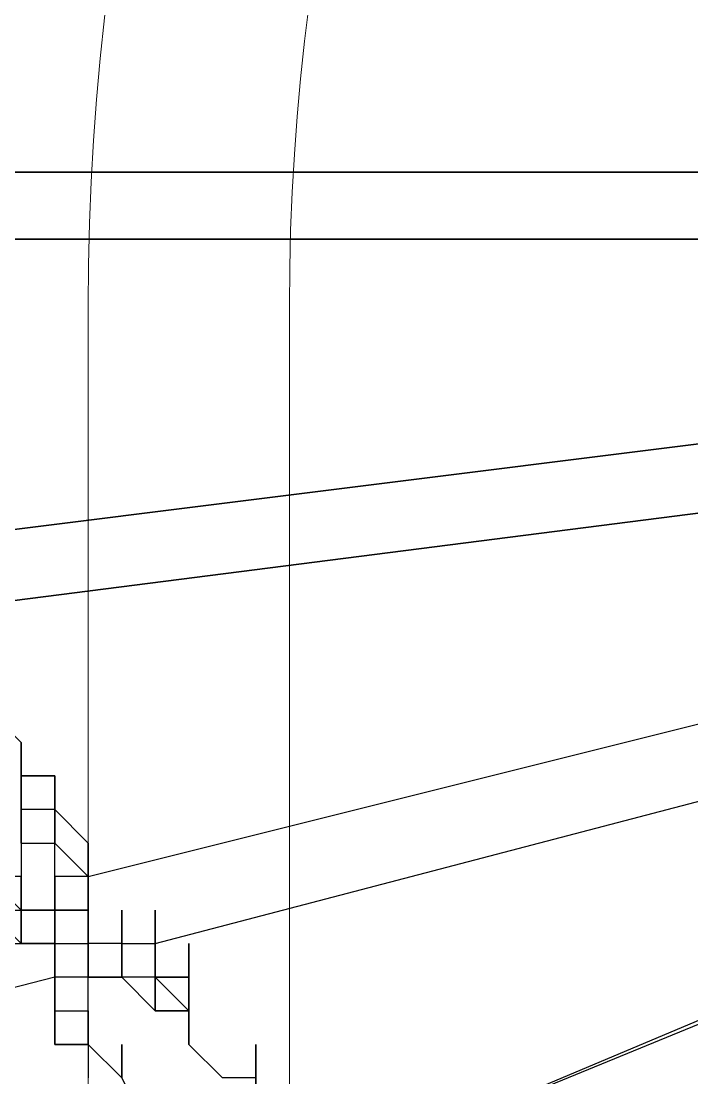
# Model space of a CAD drawing. Header units: inches. Extents: x 3324238 to 135265466, y -1036581 to 20094598.
# Drawn here: x 3353505.212 to 3353506.823, y -519256.345 to -519253.807 of the extents above; entities that cross this region are included whole.
import ezdxf

# ---------------------------------------------------------------- set-up
doc = ezdxf.new("R2010")
doc.units = ezdxf.units.IN
doc.header["$MEASUREMENT"] = 0
doc.layers.add('PDF_Geometry', color=7, linetype='Continuous')

msp = doc.modelspace()

# ---------------------------------------------------------------- linework, layer by layer
at = {"layer": 'PDF_Geometry', "color": 32, "lineweight": 13, "true_color": 0xdd6e00}
for points in [[(3353522.7765, -519332.0817), (3353522.7765, -519254.4915, 1.00015), (3353499.8943, -519254.4915)], [(3353517.2977, -519332.0817), (3353517.2977, -519254.4915, 1.002038), (3353505.3731, -519254.4915), (3353505.3731, -519332.0817)], [(3353516.8143, -519332.0817), (3353516.8143, -519254.4915, 1.000988), (3353505.8566, -519254.4915), (3353505.8566, -519332.0817)]]:
    msp.add_lwpolyline(points, format="xyb", dxfattribs=at)
at = {"layer": 'PDF_Geometry', "lineweight": 25}
for points in [[(3353504.8091, -519254.3303), (3353508.7571, -519254.3303), (3353508.8377, -519254.3303), (3353508.8377, -519254.2498), (3353508.8377, -519254.1692), (3353508.8377, -519254.0886), (3353508.8377, -519254.0081), (3353508.8377, -519254.0886), (3353508.8377, -519254.0081), (3353508.8377, -519253.9275), (3353508.8377, -519253.8469), (3353508.8377, -519253.7663), (3353508.8377, -519253.8469), (3353508.9183, -519253.8469), (3353508.9183, -519253.7663)], [(3353508.8377, -519254.4915), (3353508.8377, -519254.4109), (3353508.8377, -519254.3303), (3353508.8377, -519254.2498), (3353508.8377, -519254.3303), (3353508.8377, -519254.2498), (3353508.8377, -519254.1692), (3353504.8897, -519254.1692), (3353504.8091, -519254.1692), (3353504.7286, -519254.1692), (3353504.7286, -519254.0886), (3353504.8091, -519254.0081), (3353504.8897, -519253.9275), (3353504.8897, -519253.8469), (3353504.8897, -519253.9275), (3353504.8897, -519254.0081), (3353504.8897, -519253.9275), (3353504.8091, -519253.8469), (3353504.8091, -519253.9275), (3353504.8091, -519254.0081), (3353504.8091, -519253.9275), (3353504.8897, -519253.9275)], [(3353504.8897, -519254.1692), (3353508.8377, -519254.1692), (3353508.9183, -519254.1692)], [(3353508.8377, -519254.3303), (3353504.8091, -519254.3303)], [(3353508.8377, -519254.7332), (3353505.0509, -519255.2166)], [(3353505.0509, -519255.2166), (3353508.8377, -519254.7332)], [(3353505.2926, -519255.9418), (3353505.3731, -519255.9418), (3353505.3731, -519255.8612), (3353505.3731, -519255.9418), (3353505.3731, -519256.0223), (3353505.3731, -519255.9418), (3353505.3731, -519255.8612), (3353508.9183, -519254.9749)], [(3353505.776, -519256.2641), (3353505.776, -519256.3446), (3353505.776, -519256.4252), (3353505.776, -519256.3446), (3353505.776, -519256.4252), (3353505.8566, -519256.4252), (3353505.776, -519256.4252), (3353505.776, -519256.3446), (3353505.6954, -519256.3446), (3353505.6149, -519256.2641), (3353505.6149, -519256.1835), (3353505.5343, -519256.1029), (3353505.5343, -519256.0223), (3353508.9183, -519255.1361)], [(3353509.0794, -519255.2972), (3353505.9371, -519256.5863), (3353508.9989, -519255.2972)], [(3353505.3731, -519256.2641), (3353505.3731, -519256.1835), (3353505.3731, -519256.1029), (3353505.3731, -519256.0223), (3353505.3731, -519255.9418), (3353505.3731, -519255.8612), (3353505.2926, -519255.8612), (3353505.2926, -519255.7806), (3353505.3731, -519255.8612), (3353505.3731, -519255.7806), (3353505.2926, -519255.7001), (3353505.2926, -519255.6195), (3353505.2926, -519255.7001), (3353505.2926, -519255.6195), (3353505.2926, -519255.7001), (3353505.2926, -519255.6195), (3353505.2926, -519255.7001), (3353505.212, -519255.7001), (3353505.212, -519255.6195), (3353505.2926, -519255.6195), (3353505.212, -519255.6195), (3353505.212, -519255.7001), (3353505.212, -519255.6195), (3353505.212, -519255.5389), (3353505.212, -519255.6195), (3353505.212, -519255.5389), (3353505.212, -519255.6195), (3353505.212, -519255.5389), (3353505.1314, -519255.4583)], [(3353505.212, -519255.6195), (3353505.212, -519255.5389)], [(3353505.212, -519255.6195), (3353505.212, -519255.7001), (3353505.212, -519255.7806), (3353505.212, -519255.8612), (3353505.212, -519255.9418), (3353505.212, -519255.8612), (3353505.212, -519255.9418), (3353505.212, -519255.8612), (3353505.212, -519255.9418), (3353505.212, -519255.8612), (3353505.212, -519255.9418), (3353505.212, -519255.8612), (3353505.212, -519255.9418), (3353505.212, -519255.8612), (3353505.212, -519255.9418), (3353505.212, -519255.8612), (3353505.212, -519255.9418), (3353505.212, -519255.8612), (3353505.212, -519255.9418), (3353505.1314, -519255.8612)], [(3353505.212, -519255.7001), (3353505.212, -519255.6195)], [(3353505.2926, -519255.7001), (3353505.2926, -519255.6195)], [(3353505.212, -519255.7806), (3353505.212, -519255.7001), (3353505.212, -519255.7806), (3353505.2926, -519255.7806), (3353505.2926, -519255.7001), (3353505.212, -519255.7001)], [(3353505.1314, -519255.9418), (3353505.212, -519255.9418), (3353505.2926, -519255.9418), (3353505.3731, -519255.9418), (3353505.3731, -519255.8612), (3353505.3731, -519255.9418), (3353505.2926, -519255.9418), (3353505.2926, -519255.8612), (3353505.2926, -519255.9418), (3353505.2926, -519255.8612), (3353505.2926, -519255.9418), (3353505.2926, -519255.8612), (3353505.2926, -519255.7806)], [(3353505.3731, -519255.8612), (3353505.3731, -519255.7806)], [(3353505.3731, -519255.9418), (3353505.3731, -519255.8612), (3353505.3731, -519255.7806)], [(3353505.3731, -519255.7806), (3353505.3731, -519255.8612)], [(3353505.3731, -519255.8612), (3353505.3731, -519255.7806)], [(3353505.3732, -519255.9418), (3353505.3732, -519255.8612), (3353505.3732, -519255.7806)], [(3353505.1314, -519256.0223), (3353505.1314, -519255.9418), (3353505.1314, -519255.8612), (3353505.1314, -519255.9418), (3353505.212, -519256.0223), (3353505.2926, -519256.0223), (3353505.2926, -519255.9418)], [(3353505.2926, -519255.9418), (3353505.2926, -519255.8612)], [(3353505.2926, -519255.9418), (3353505.2926, -519255.8612)], [(3353505.3731, -519255.9418), (3353505.3731, -519255.8612)], [(3353505.2926, -519256.1835), (3353505.2926, -519256.1029), (3353505.2926, -519256.0223), (3353505.212, -519256.0223), (3353505.212, -519255.9418)], [(3353505.212, -519256.0223), (3353505.212, -519255.9418)], [(3353505.212, -519256.0223), (3353505.212, -519255.9418)], [(3353505.212, -519256.0223), (3353505.212, -519255.9418)], [(3353505.212, -519256.0223), (3353505.212, -519255.9418)], [(3353505.212, -519256.0223), (3353505.212, -519255.9418)], [(3353505.4537, -519256.3446), (3353505.4537, -519256.2641), (3353505.4537, -519256.3446), (3353505.3731, -519256.2641), (3353505.3731, -519256.1835), (3353505.3731, -519256.1029), (3353505.2926, -519256.1029), (3353505.2926, -519256.1835), (3353505.2926, -519256.1029), (3353505.2926, -519256.1835), (3353505.3731, -519256.1835), (3353505.3731, -519256.1029), (3353505.4537, -519256.1029), (3353505.4537, -519256.0223), (3353505.5343, -519256.0223), (3353505.5343, -519255.9418), (3353505.5343, -519256.0223), (3353505.5343, -519255.9418)], [(3353505.4537, -519255.9418), (3353505.4537, -519256.0223), (3353505.4537, -519255.9418), (3353505.4537, -519256.0223), (3353505.4537, -519256.1029), (3353505.5343, -519256.1835), (3353505.5343, -519256.1029), (3353505.5343, -519256.1835), (3353505.5343, -519256.1029), (3353505.6149, -519256.1029), (3353505.5343, -519256.1029), (3353505.4537, -519256.1029), (3353505.4537, -519256.0223), (3353505.3731, -519256.0223), (3353505.3731, -519256.1029), (3353505.2926, -519256.1029), (3353505.2926, -519256.0223)], [(3353505.2926, -519256.0223), (3353505.2926, -519255.9418)], [(3353505.2926, -519256.0223), (3353505.2926, -519255.9418)], [(3353505.2926, -519256.0223), (3353505.2926, -519255.9418)], [(3353505.2926, -519256.0223), (3353505.2926, -519255.9418)], [(3353505.2926, -519256.0223), (3353505.2926, -519255.9418)], [(3353505.2926, -519256.0223), (3353505.2926, -519255.9418)], [(3353505.2926, -519256.0223), (3353505.2926, -519255.9418)], [(3353505.2926, -519256.0223), (3353505.2926, -519255.9418)], [(3353505.2926, -519256.0223), (3353505.2926, -519255.9418)], [(3353505.3731, -519256.0223), (3353505.3731, -519255.9418)], [(3353505.3731, -519256.1029), (3353505.3731, -519256.0223), (3353505.3731, -519256.1029), (3353505.4537, -519256.1029), (3353505.4537, -519256.0223), (3353505.4537, -519255.9418), (3353505.4537, -519256.0223), (3353505.4537, -519255.9418)], [(3353505.3731, -519256.0223), (3353505.3731, -519255.9418)], [(3353505.4537, -519256.0223), (3353505.4537, -519255.9418)], [(3353505.5343, -519256.0223), (3353505.5343, -519255.9418)], [(3353505.5343, -519256.0223), (3353505.5343, -519255.9418)], [(3353505.5343, -519256.0223), (3353505.5343, -519255.9418)], [(3353505.5343, -519256.0223), (3353505.5343, -519255.9418)], [(3353505.2926, -519256.0223), (3353505.212, -519256.0223)], [(3353505.2926, -519256.1029), (3353505.2926, -519256.0223)], [(3353505.2926, -519256.1029), (3353505.2926, -519256.0223)], [(3353505.2926, -519256.0223), (3353505.2926, -519256.1029)], [(3353505.2926, -519256.1029), (3353505.2926, -519256.0223)], [(3353505.2926, -519256.0223), (3353505.2926, -519256.1029)], [(3353505.2926, -519256.1029), (3353505.2926, -519256.0223)], [(3353505.2926, -519256.1029), (3353505.2926, -519256.0223)], [(3353505.2926, -519256.1029), (3353505.2926, -519256.0223)], [(3353505.2926, -519256.1029), (3353505.2926, -519256.0223)], [(3353505.3731, -519256.1835), (3353505.3731, -519256.2641), (3353505.3731, -519256.1835), (3353505.3731, -519256.1029), (3353505.3731, -519256.0223)], [(3353505.3731, -519256.1029), (3353505.3731, -519256.0223)], [(3353505.3731, -519256.1029), (3353505.3731, -519256.0223)], [(3353505.3731, -519256.0223), (3353505.3731, -519256.1029), (3353505.3731, -519256.0223)], [(3353505.5343, -519256.0223), (3353505.5343, -519256.1029), (3353505.5343, -519256.0223)], [(3353505.6149, -519256.1029), (3353505.6149, -519256.0223)], [(3353505.2926, -519256.1029), (3353502.4726, -519256.8281)], [(3353505.2926, -519256.1835), (3353505.2926, -519256.1029)], [(3353505.4537, -519256.1029), (3353505.3731, -519256.1029), (3353505.4537, -519256.1029)], [(3353505.6149, -519256.2641), (3353505.6149, -519256.1835), (3353505.5343, -519256.1835), (3353505.6149, -519256.1835), (3353505.6149, -519256.2641), (3353505.6149, -519256.1835), (3353505.5343, -519256.1835), (3353505.5343, -519256.1029), (3353505.5343, -519256.1835), (3353505.6149, -519256.1835), (3353505.6149, -519256.1029), (3353505.6149, -519256.1835)], [(3353505.6149, -519256.1029), (3353505.6149, -519256.1835), (3353505.6149, -519256.1029)], [(3353505.6149, -519256.1835), (3353505.6149, -519256.1029)], [(3353505.6149, -519256.1835), (3353505.6149, -519256.1029)], [(3353505.3731, -519256.1835), (3353505.3731, -519256.2641), (3353505.2926, -519256.2641), (3353505.3731, -519256.2641), (3353505.3731, -519256.1835), (3353505.3731, -519256.2641), (3353505.3731, -519256.1835), (3353505.3731, -519256.2641), (3353505.3731, -519256.1835), (3353505.3731, -519256.2641), (3353505.3731, -519256.1835), (3353505.3731, -519256.2641), (3353505.2926, -519256.2641), (3353505.3731, -519256.2641), (3353505.3731, -519256.3446)], [(3353505.2926, -519256.2641), (3353505.2926, -519256.1835), (3353505.2926, -519256.2641)], [(3353505.2926, -519256.1835), (3353505.2926, -519256.2641), (3353505.3731, -519256.2641), (3353505.4537, -519256.3446), (3353505.5343, -519256.5058)], [(3353505.3731, -519256.2641), (3353505.3731, -519256.1835)], [(3353505.3731, -519256.2641), (3353505.3731, -519256.1835)], [(3353505.776, -519256.3446), (3353505.776, -519256.2641)], [(3353505.776, -519256.3446), (3353505.776, -519256.2641)], [(3353505.776, -519256.3446), (3353505.776, -519256.2641)], [(3353505.776, -519256.4252), (3353505.776, -519256.3446)]]:
    msp.add_lwpolyline(points, dxfattribs=at)
for points in [[(3353504.9703, -519255.0555), (3353508.8377, -519254.5721)], [(3353505.2926, -519255.7001), (3353505.2926, -519255.7806)], [(3353505.2926, -519256.0223), (3353505.3731, -519256.0223), (3353505.3731, -519256.1029), (3353505.3731, -519256.0223), (3353505.3731, -519255.9418), (3353505.3731, -519255.8612), (3353505.3731, -519255.9418), (3353505.3731, -519255.8612), (3353505.3731, -519255.9418), (3353505.3731, -519255.8612), (3353505.3731, -519255.7806), (3353505.3731, -519255.8612), (3353505.3731, -519255.9418), (3353505.3731, -519256.0223), (3353505.3731, -519256.1029), (3353505.3731, -519256.0223), (3353505.3731, -519256.1029), (3353505.3731, -519256.0223), (3353505.3731, -519256.1029), (3353505.3731, -519256.0223), (3353505.3731, -519255.9418), (3353505.3731, -519256.0223), (3353505.3731, -519255.9418), (3353505.3731, -519256.0223), (3353505.3731, -519256.1029), (3353505.3731, -519256.0223), (3353505.3731, -519256.1029), (3353505.3731, -519256.0223), (3353505.3731, -519255.9418), (3353505.2926, -519255.9418), (3353505.212, -519255.9418), (3353505.2926, -519255.9418), (3353505.2926, -519256.0223), (3353505.2926, -519255.9418)], [(3353505.3731, -519255.7806), (3353505.3731, -519255.8612), (3353505.3731, -519255.7806), (3353505.3731, -519255.8612), (3353505.3731, -519255.9418), (3353505.3731, -519255.8612)], [(3353505.212, -519255.9418), (3353505.212, -519256.0223), (3353505.212, -519255.9418), (3353505.212, -519255.8612), (3353505.212, -519255.9418), (3353505.212, -519255.8612), (3353505.212, -519255.9418), (3353505.212, -519255.8612), (3353505.212, -519255.9418), (3353505.212, -519256.0223), (3353505.212, -519255.9418), (3353505.212, -519255.8612), (3353505.1314, -519255.8612), (3353505.0509, -519255.8612), (3353505.0509, -519255.9418), (3353505.0509, -519255.8612), (3353505.0509, -519255.9418), (3353505.1314, -519255.9418), (3353505.1314, -519256.0223), (3353505.212, -519256.0223)], [(3353505.2926, -519255.8612), (3353505.2926, -519255.9418)], [(3353505.3731, -519255.8612), (3353505.3731, -519255.9418)], [(3353505.4537, -519255.9418), (3353505.4537, -519256.0223)], [(3353505.2926, -519256.0223), (3353505.2926, -519256.1029)], [(3353505.5343, -519256.1029), (3353505.5343, -519256.0223)], [(3353505.6149, -519256.0223), (3353505.6149, -519256.1029), (3353505.6149, -519256.1835), (3353505.6149, -519256.1029)], [(3353505.2926, -519256.1835), (3353505.2926, -519256.1029)]]:
    msp.add_lwpolyline(points, close=True, dxfattribs=at)
at = {"layer": 'PDF_Geometry', "color": 32, "lineweight": 13, "true_color": 0xdd6e00}
for centre, radius, start, end in [((3353511.3354, -519254.4835), 11.9246, 359.96181, 180.03819), ((3353511.3354, -519254.4915), 7.4126, 0, 180), ((3353511.3354, -519254.4915), 6.9291, 0, 180)]:
    msp.add_arc(centre, radius, start, end, dxfattribs=at)

doc.saveas('drawing.dxf')
